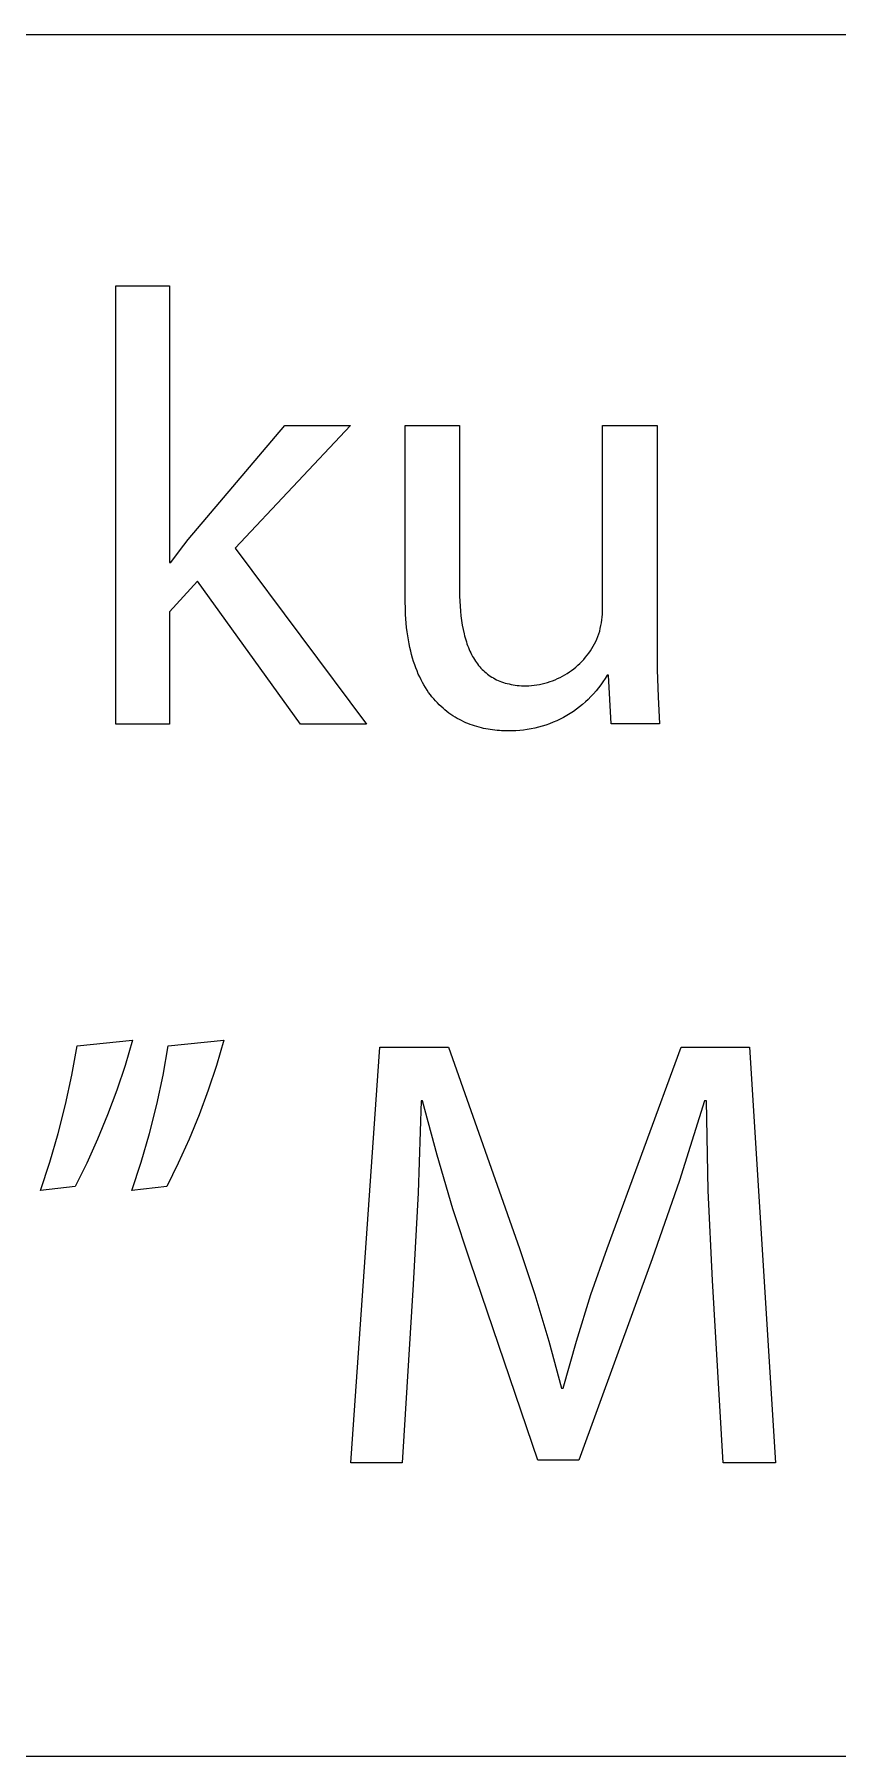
# Model space of a CAD drawing. Header units: millimetres. Extents: x -1519 to 3497, y -297 to 3208.
# Drawn here: x 2428.9 to 2494.3, y -296.8 to -156.6 of the extents above; entities that cross this region are included whole.
import ezdxf

# ---------------------------------------------------------------- set-up
doc = ezdxf.new("R2010")
doc.units = ezdxf.units.MM
doc.header["$MEASUREMENT"] = 0
doc.layers.add('Domyślny', color=7, linetype='Continuous', true_color=0x000000)

msp = doc.modelspace()

# ---------------------------------------------------------------- linework, layer by layer
at = {"layer": 'Domyślny', "color": 18, "lineweight": 15, "true_color": 0x000000}
for p, q in [((1601.48, -156.6), (3492.39, -156.6)), ((2435.54, -212.73), (2435.54, -177.07)), ((2435.54, -177.07), (2439.92, -177.07)), ((2439.92, -177.07), (2439.92, -199.58)), ((2442.19, -196.81), (2449.3, -188.42)), ((2454.63, -188.42), (2445.25, -198.41)), ((2449.3, -188.42), (2454.63, -188.42)), ((2459.09, -202.65), (2459.09, -188.42)), ((2459.09, -188.42), (2463.52, -188.42)), ((2463.52, -188.42), (2463.52, -201.88)), ((2475.16, -203.33), (2475.16, -188.42)), ((2475.16, -188.42), (2479.59, -188.42)), ((2479.59, -188.42), (2479.59, -206.11)), ((2441.44, -197.71), (2442.19, -196.81)), ((2440.02, -199.58), (2440.71, -198.64)), ((2440.71, -198.64), (2441.44, -197.71)), ((2445.25, -198.41), (2455.94, -212.73)), ((2439.92, -199.58), (2440.02, -199.58)), ((2442.19, -201.09), (2439.92, -203.59)), ((2450.57, -212.73), (2442.19, -201.09)), ((2459.11, -203.43), (2459.09, -202.65)), ((2463.52, -201.88), (2463.52, -202.31)), ((2463.52, -202.31), (2463.54, -202.73)), ((2463.54, -202.73), (2463.56, -203.14)), ((2463.56, -203.14), (2463.59, -203.54)), ((2439.92, -203.59), (2439.92, -212.73)), ((2459.12, -203.81), (2459.11, -203.43)), ((2459.15, -204.17), (2459.12, -203.81)), ((2459.17, -204.53), (2459.15, -204.17)), ((2459.21, -204.88), (2459.17, -204.53)), ((2463.59, -203.54), (2463.63, -203.93)), ((2463.63, -203.93), (2463.68, -204.31)), ((2463.68, -204.31), (2463.73, -204.68)), ((2475.02, -204.71), (2475.07, -204.49)), ((2475.07, -204.49), (2475.1, -204.26)), ((2475.1, -204.26), (2475.13, -204.03)), ((2475.13, -204.03), (2475.15, -203.8)), ((2475.15, -203.8), (2475.16, -203.57)), ((2475.16, -203.57), (2475.16, -203.33)), ((2459.25, -205.22), (2459.21, -204.88)), ((2459.3, -205.55), (2459.25, -205.22)), ((2459.35, -205.88), (2459.3, -205.55)), ((2459.41, -206.19), (2459.35, -205.88)), ((2463.73, -204.68), (2463.8, -205.03)), ((2463.8, -205.03), (2463.88, -205.38)), ((2463.88, -205.38), (2463.92, -205.55)), ((2463.92, -205.55), (2463.97, -205.72)), ((2463.97, -205.72), (2464.02, -205.88)), ((2464.02, -205.88), (2464.07, -206.04)), ((2464.07, -206.04), (2464.12, -206.2)), ((2474.5, -206.21), (2474.6, -206.01)), ((2474.6, -206.01), (2474.69, -205.81)), ((2474.69, -205.81), (2474.78, -205.61)), ((2474.78, -205.61), (2474.85, -205.39)), ((2474.85, -205.39), (2474.92, -205.16)), ((2474.92, -205.16), (2474.97, -204.94)), ((2474.97, -204.94), (2475.02, -204.71)), ((2459.47, -206.5), (2459.41, -206.19)), ((2459.54, -206.79), (2459.47, -206.5)), ((2459.61, -207.08), (2459.54, -206.79)), ((2459.69, -207.37), (2459.61, -207.08)), ((2459.78, -207.64), (2459.69, -207.37)), ((2464.12, -206.2), (2464.17, -206.35)), ((2464.17, -206.35), (2464.23, -206.51)), ((2464.23, -206.51), (2464.29, -206.65)), ((2464.29, -206.65), (2464.36, -206.8)), ((2464.36, -206.8), (2464.43, -206.94)), ((2464.43, -206.94), (2464.5, -207.08)), ((2464.5, -207.08), (2464.57, -207.22)), ((2464.57, -207.22), (2464.64, -207.35)), ((2464.64, -207.35), (2464.72, -207.48)), ((2473.62, -207.47), (2473.76, -207.3)), ((2473.76, -207.3), (2473.9, -207.13)), ((2473.9, -207.13), (2474.03, -206.95)), ((2474.03, -206.95), (2474.16, -206.77)), ((2474.16, -206.77), (2474.28, -206.59)), ((2474.28, -206.59), (2474.39, -206.4)), ((2474.39, -206.4), (2474.5, -206.21)), ((2479.59, -206.11), (2479.6, -208.31)), ((2459.87, -207.91), (2459.78, -207.64)), ((2459.96, -208.16), (2459.87, -207.91)), ((2460.06, -208.41), (2459.96, -208.16)), ((2460.16, -208.66), (2460.06, -208.41)), ((2460.27, -208.89), (2460.16, -208.66)), ((2464.72, -207.48), (2464.8, -207.6)), ((2464.8, -207.6), (2464.89, -207.72)), ((2464.89, -207.72), (2464.97, -207.84)), ((2464.97, -207.84), (2465.07, -207.96)), ((2465.07, -207.96), (2465.16, -208.07)), ((2465.16, -208.07), (2465.26, -208.18)), ((2465.26, -208.18), (2465.35, -208.28)), ((2465.35, -208.28), (2465.46, -208.38)), ((2465.46, -208.38), (2465.56, -208.48)), ((2465.56, -208.48), (2465.67, -208.57)), ((2465.67, -208.57), (2465.78, -208.66)), ((2465.78, -208.66), (2465.9, -208.75)), ((2465.9, -208.75), (2466.02, -208.83)), ((2466.02, -208.83), (2466.14, -208.91)), ((2471.7, -208.94), (2471.89, -208.84)), ((2471.89, -208.84), (2472.09, -208.73)), ((2472.09, -208.73), (2472.27, -208.61)), ((2472.27, -208.61), (2472.46, -208.49)), ((2472.46, -208.49), (2472.64, -208.36)), ((2472.64, -208.36), (2472.81, -208.23)), ((2472.81, -208.23), (2472.98, -208.09)), ((2472.98, -208.09), (2473.15, -207.94)), ((2473.15, -207.94), (2473.31, -207.79)), ((2473.31, -207.79), (2473.47, -207.63)), ((2473.47, -207.63), (2473.62, -207.47)), ((2475.53, -208.76), (2475.37, -209.03)), ((2475.63, -208.76), (2475.53, -208.76)), ((2475.86, -212.72), (2475.63, -208.76)), ((2479.6, -208.31), (2479.67, -210.52)), ((2460.38, -209.12), (2460.27, -208.89)), ((2460.5, -209.34), (2460.38, -209.12)), ((2460.62, -209.55), (2460.5, -209.34)), ((2460.74, -209.76), (2460.62, -209.55)), ((2460.87, -209.96), (2460.74, -209.76)), ((2461, -210.15), (2460.87, -209.96)), ((2461.14, -210.34), (2461, -210.15)), ((2466.14, -208.91), (2466.27, -208.98)), ((2466.27, -208.98), (2466.39, -209.05)), ((2466.39, -209.05), (2466.53, -209.12)), ((2466.53, -209.12), (2466.66, -209.18)), ((2466.66, -209.18), (2466.8, -209.24)), ((2466.8, -209.24), (2466.94, -209.3)), ((2466.94, -209.3), (2467.09, -209.35)), ((2467.09, -209.35), (2467.24, -209.39)), ((2467.24, -209.39), (2467.39, -209.43)), ((2467.39, -209.43), (2467.55, -209.47)), ((2467.55, -209.47), (2467.71, -209.5)), ((2467.71, -209.5), (2467.87, -209.53)), ((2467.87, -209.53), (2468.04, -209.56)), ((2468.04, -209.56), (2468.21, -209.58)), ((2468.21, -209.58), (2468.38, -209.59)), ((2468.38, -209.59), (2468.56, -209.61)), ((2468.56, -209.61), (2468.75, -209.61)), ((2468.75, -209.61), (2468.93, -209.61)), ((2468.93, -209.61), (2469.15, -209.61)), ((2469.15, -209.61), (2469.37, -209.59)), ((2469.37, -209.59), (2469.59, -209.57)), ((2469.59, -209.57), (2469.81, -209.54)), ((2469.81, -209.54), (2470.03, -209.5)), ((2470.03, -209.5), (2470.24, -209.46)), ((2470.24, -209.46), (2470.46, -209.4)), ((2470.46, -209.4), (2470.67, -209.34)), ((2470.67, -209.34), (2470.88, -209.28)), ((2470.88, -209.28), (2471.09, -209.2)), ((2471.09, -209.2), (2471.3, -209.12)), ((2471.3, -209.12), (2471.5, -209.03)), ((2471.5, -209.03), (2471.7, -208.94)), ((2474.63, -210.03), (2474.42, -210.27)), ((2474.82, -209.79), (2474.63, -210.03)), ((2475.01, -209.54), (2474.82, -209.79)), ((2475.19, -209.29), (2475.01, -209.54)), ((2475.37, -209.03), (2475.19, -209.29)), ((2461.27, -210.51), (2461.14, -210.34)), ((2461.41, -210.69), (2461.27, -210.51)), ((2461.56, -210.85), (2461.41, -210.69)), ((2461.71, -211.01), (2461.56, -210.85)), ((2461.86, -211.16), (2461.71, -211.01)), ((2462.01, -211.31), (2461.86, -211.16)), ((2462.17, -211.45), (2462.01, -211.31)), ((2462.33, -211.58), (2462.17, -211.45)), ((2462.49, -211.71), (2462.33, -211.58)), ((2473.03, -211.52), (2472.78, -211.7)), ((2473.28, -211.33), (2473.03, -211.52)), ((2473.52, -211.13), (2473.28, -211.33)), ((2473.76, -210.93), (2473.52, -211.13)), ((2473.99, -210.72), (2473.76, -210.93)), ((2474.21, -210.5), (2473.99, -210.72)), ((2474.42, -210.27), (2474.21, -210.5)), ((2479.67, -210.52), (2479.79, -212.72)), ((2439.92, -212.73), (2435.54, -212.73)), ((2455.94, -212.73), (2450.57, -212.73)), ((2462.65, -211.84), (2462.49, -211.71)), ((2462.81, -211.95), (2462.65, -211.84)), ((2462.98, -212.06), (2462.81, -211.95)), ((2463.15, -212.17), (2462.98, -212.06)), ((2463.32, -212.27), (2463.15, -212.17)), ((2463.5, -212.36), (2463.32, -212.27)), ((2463.67, -212.45), (2463.5, -212.36)), ((2463.85, -212.54), (2463.67, -212.45)), ((2464.02, -212.62), (2463.85, -212.54)), ((2464.2, -212.69), (2464.02, -212.62)), ((2464.38, -212.76), (2464.2, -212.69)), ((2464.56, -212.82), (2464.38, -212.76)), ((2464.74, -212.88), (2464.56, -212.82)), ((2464.92, -212.94), (2464.74, -212.88)), ((2465.11, -212.99), (2464.92, -212.94)), ((2465.29, -213.04), (2465.11, -212.99)), ((2465.47, -213.08), (2465.29, -213.04)), ((2469.65, -213.06), (2469.34, -213.13)), ((2469.95, -212.99), (2469.65, -213.06)), ((2470.25, -212.9), (2469.95, -212.99)), ((2470.55, -212.81), (2470.25, -212.9)), ((2470.84, -212.7), (2470.55, -212.81)), ((2471.13, -212.59), (2470.84, -212.7)), ((2471.42, -212.46), (2471.13, -212.59)), ((2471.7, -212.33), (2471.42, -212.46)), ((2471.98, -212.19), (2471.7, -212.33)), ((2472.25, -212.03), (2471.98, -212.19)), ((2472.52, -211.87), (2472.25, -212.03)), ((2472.78, -211.7), (2472.52, -211.87)), ((2479.79, -212.72), (2475.86, -212.72)), ((2465.66, -213.12), (2465.47, -213.08)), ((2465.84, -213.15), (2465.66, -213.12)), ((2466.02, -213.18), (2465.84, -213.15)), ((2466.21, -213.21), (2466.02, -213.18)), ((2466.39, -213.23), (2466.21, -213.21)), ((2466.57, -213.25), (2466.39, -213.23)), ((2466.76, -213.26), (2466.57, -213.25)), ((2466.94, -213.27), (2466.76, -213.26)), ((2467.12, -213.28), (2466.94, -213.27)), ((2467.3, -213.29), (2467.12, -213.28)), ((2467.48, -213.29), (2467.3, -213.29)), ((2467.79, -213.29), (2467.48, -213.29)), ((2468.1, -213.28), (2467.79, -213.29)), ((2468.41, -213.25), (2468.1, -213.28)), ((2468.72, -213.22), (2468.41, -213.25)), ((2469.03, -213.18), (2468.72, -213.22)), ((2469.34, -213.13), (2469.03, -213.18)), ((2431.95, -241.32), (2432.39, -238.92)), ((2432.39, -238.92), (2436.9, -238.47)), ((2436.9, -238.47), (2436.3, -240.52)), ((2439.38, -241.32), (2439.81, -238.92)), ((2439.81, -238.92), (2444.34, -238.47)), ((2444.34, -238.47), (2443.73, -240.52)), ((2454.67, -272.86), (2457.03, -239.02)), ((2457.03, -239.02), (2462.61, -239.02)), ((2462.61, -239.02), (2468.39, -255.41)), ((2475.52, -255.41), (2481.55, -239.02)), ((2481.55, -239.02), (2487.11, -239.02)), ((2487.11, -239.02), (2489.23, -272.86)), ((2436.3, -240.52), (2435.62, -242.54)), ((2443.73, -240.52), (2443.05, -242.54)), ((2431.43, -243.69), (2431.95, -241.32)), ((2438.87, -243.7), (2439.38, -241.32)), ((2430.84, -246.06), (2431.43, -243.69)), ((2435.62, -242.54), (2434.87, -244.55)), ((2438.28, -246.06), (2438.87, -243.7)), ((2443.05, -242.54), (2442.31, -244.54)), ((2460.4, -243.4), (2460.15, -250.88)), ((2460.5, -243.4), (2460.4, -243.4)), ((2461.68, -247.82), (2460.5, -243.4)), ((2483.46, -243.4), (2481.43, -249.87)), ((2483.61, -243.4), (2483.46, -243.4)), ((2483.74, -250.71), (2483.61, -243.4)), ((2434.87, -244.55), (2434.06, -246.52)), ((2442.31, -244.54), (2441.5, -246.52)), ((2430.17, -248.4), (2430.84, -246.06)), ((2434.06, -246.52), (2433.18, -248.47)), ((2437.61, -248.4), (2438.28, -246.06)), ((2441.5, -246.52), (2440.62, -248.46)), ((2462.98, -252.2), (2461.68, -247.82)), ((2429.42, -250.71), (2430.17, -248.4)), ((2433.18, -248.47), (2432.23, -250.38)), ((2436.85, -250.71), (2437.61, -248.4)), ((2440.62, -248.46), (2439.68, -250.38)), ((2432.23, -250.38), (2429.42, -250.71)), ((2439.68, -250.38), (2436.85, -250.71)), ((2460.15, -250.88), (2459.75, -258.36)), ((2481.43, -249.87), (2479.18, -256.26)), ((2484.11, -258.01), (2483.74, -250.71)), ((2464.41, -256.54), (2462.98, -252.2)), ((2468.39, -255.41), (2469.64, -259.17)), ((2479.18, -256.26), (2473.22, -272.66)), ((2474.21, -259.16), (2475.52, -255.41)), ((2469.88, -272.66), (2464.41, -256.54)), ((2459.75, -258.36), (2458.85, -272.86)), ((2469.64, -259.17), (2470.78, -262.96)), ((2473.02, -262.95), (2474.21, -259.16)), ((2484.96, -272.86), (2484.11, -258.01)), ((2470.78, -262.96), (2471.81, -266.78)), ((2471.95, -266.78), (2473.02, -262.95)), ((2471.81, -266.78), (2471.95, -266.78)), ((2458.85, -272.86), (2454.67, -272.86)), ((2473.22, -272.66), (2469.88, -272.66)), ((2489.23, -272.86), (2484.96, -272.86)), ((3492.39, -296.77), (-1519.07, -296.77)), ((3492.39, -296.77), (1601.48, -296.77))]:
    msp.add_line(p, q, dxfattribs=at)

doc.saveas('drawing.dxf')
